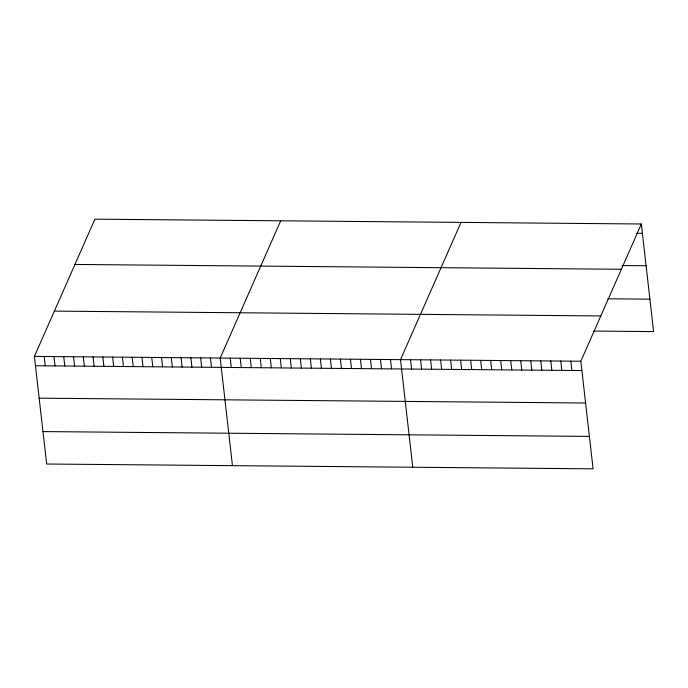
<?xml version="1.0" encoding="UTF-8"?>
<svg xmlns="http://www.w3.org/2000/svg" width="688" height="688" viewBox="0 0 688 688"><rect width="100%" height="100%" fill="white"/><g stroke="black" fill="none" stroke-linecap="round" stroke-linejoin="round"><path stroke-width="1.03" d="M641.336 223.996L580.827 361.234L593.09 468.838L46.664 464.004L34.4 356.401L94.91 219.162L641.336 223.996L653.6 331.599L593.495 331.066M280.695 220.805L220.186 358.044L232.449 465.647M461.02 222.396L400.502 359.635L412.766 467.247M636.391 233.275L642.403 233.327M622.055 265.542L646.101 265.757M74.94 264.45L621.367 269.283M607.831 298.798L649.902 299.168M54.369 311.114L600.796 315.947M34.4 356.401L580.827 361.234M35.466 365.741L581.893 370.565M39.156 398.171L585.583 402.996M42.966 431.582L589.392 436.407M570.808 361.14L571.874 370.479M560.789 361.054L561.855 370.393M550.77 360.968L551.836 370.299M540.759 360.882L541.817 370.213M530.74 360.787L531.798 370.127M520.721 360.701L521.788 370.041M510.702 360.615L511.769 369.946M500.683 360.521L501.75 369.86M490.664 360.435L491.731 369.774M480.645 360.349L481.712 369.68M470.635 360.254L471.693 369.594M460.616 360.168L461.674 369.508M450.597 360.082L451.655 369.413M440.578 359.996L441.644 369.327M430.559 359.901L431.625 369.241M420.54 359.815L421.606 369.155M410.521 359.729L411.587 369.06M390.492 359.549L391.549 368.888M380.473 359.463L381.53 368.794M370.454 359.377L371.52 368.708M360.435 359.282L361.501 368.622M350.416 359.196L351.482 368.536M340.397 359.11L341.463 368.441M330.378 359.016L331.444 368.355M320.367 358.93L321.425 368.269M310.348 358.844L311.406 368.175M300.329 358.758L301.396 368.089M290.31 358.663L291.377 368.003M280.291 358.577L281.358 367.908M270.272 358.491L271.339 367.822M260.253 358.396L261.32 367.736M250.243 358.31L251.301 367.65M240.224 358.224L241.282 367.555M230.205 358.13L231.263 367.469M210.408 357.958L211.474 367.297M200.629 357.872L201.696 367.211M190.851 357.786L191.918 367.125M181.073 357.7L182.139 367.039M171.295 357.614L172.361 366.953M161.517 357.528L162.583 366.859M151.738 357.442L152.805 366.773M141.96 357.356L143.027 366.687M132.182 357.27L133.248 366.601M122.404 357.184L123.47 366.515M112.626 357.098L113.692 366.429M102.847 357.012L103.914 366.343M93.069 356.926L94.136 366.257M83.291 356.84L84.357 366.171M73.513 356.754L74.579 366.085M63.735 356.659L64.801 365.999M53.956 356.573L55.023 365.913M44.178 356.487L45.245 365.827"/></g></svg>
